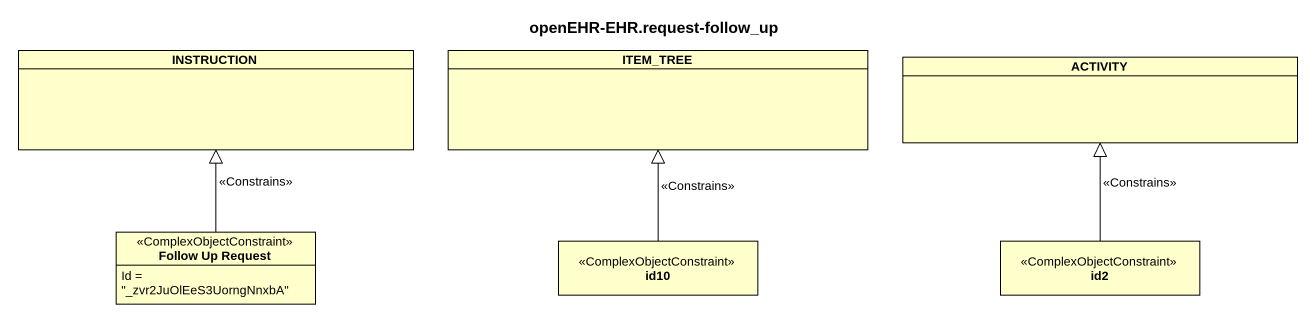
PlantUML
@startuml
title openEHR-EHR.request-follow_up
hide circle
hide empty members
class INSTRUCTION
class ITEM_TREE
class ACTIVITY
class "Follow Up Request" as Follow_Up_Request <<ComplexObjectConstraint>> {
  Id = "_zvr2JuOlEeS3UorngNnxbA"
}
class id10 <<ComplexObjectConstraint>>
class id2 <<ComplexObjectConstraint>>
Follow_Up_Request -up-|> INSTRUCTION : <<Constrains>>
id10 -up-|> ITEM_TREE : <<Constrains>>
id2 -up-|> ACTIVITY : <<Constrains>>
@enduml
